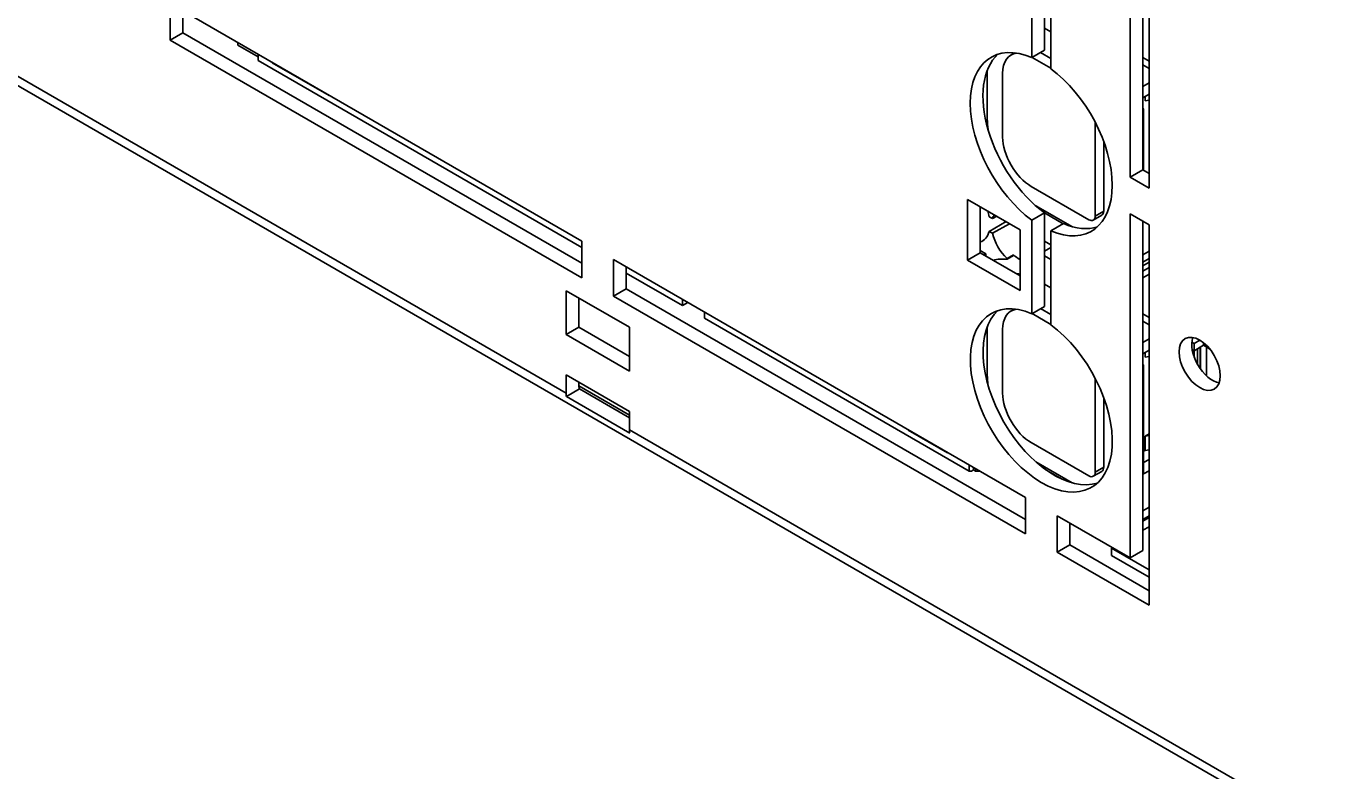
# Model space of a CAD drawing. Header units: millimetres. Extents: x -116965 to 323937, y 291661 to 566926.
# Drawn here: x -23876.9 to -23636.1, y 326051.8 to 326190.4 of the extents above; entities that cross this region are included whole.
import ezdxf

# ---------------------------------------------------------------- set-up
doc = ezdxf.new("R2010")
doc.units = ezdxf.units.MM
doc.layers.add('Visible Edges(Schneider)', color=7, linetype='Continuous', lineweight=35)
doc.layers.add('Visible Tangent Edges(Schneider)', color=7, linetype='Continuous', lineweight=35)

msp = doc.modelspace()

# ---------------------------------------------------------------- linework, layer by layer
at = {"layer": 'Visible Edges(Schneider)'}
for p, q in [((-23636.119907, 326039.399747), (-23934.476077, 326211.655762)), ((-23687.385148, 326203.234605), (-23687.385148, 326185.835328)), ((-23671.475246, 326162.204426), (-23671.475246, 326203.029255)), ((-23689.742171, 326184.4745), (-23689.742171, 326201.873778)), ((-23669.118223, 326201.668428), (-23669.118223, 326163.565254)), ((-23667.939712, 326200.988014), (-23667.939712, 326160.163185)), ((-23686.206637, 326199.832536), (-23686.206637, 326182.396522)), ((-23850.019708, 326187.719944), (-23850.019708, 326194.524083)), ((-23850.019708, 326194.524083), (-23773.416474, 326150.297184)), ((-23847.662686, 326193.163255), (-23847.662686, 326189.080772)), ((-23847.662686, 326189.080772), (-23850.019708, 326187.719944)), ((-23847.662686, 326189.080772), (-23773.416474, 326146.214702)), ((-23686.206637, 326189.24322), (-23687.385148, 326189.923636)), ((-23687.385148, 326189.922938), (-23686.206637, 326189.242524)), ((-23773.416474, 326143.493046), (-23850.019708, 326187.719944)), ((-23837.417144, 326186.767566), (-23833.639516, 326184.586552)), ((-23687.385148, 326185.835328), (-23689.742171, 326184.4745)), ((-23833.639778, 326183.910111), (-23833.639778, 326185.067125)), ((-23833.639516, 326183.910262), (-23833.639778, 326183.910111)), ((-23773.416474, 326149.140093), (-23833.639778, 326183.910111)), ((-23693.614648, 326184.955846), (-23692.947895, 326185.340796)), ((-23686.206637, 326182.472427), (-23689.70825, 326184.494084)), ((-23686.206637, 326184.309511), (-23688.117289, 326185.412626)), ((-23667.939712, 326183.772767), (-23669.118223, 326184.453167)), ((-23669.118223, 326183.09234), (-23667.939712, 326182.411939)), ((-23698.025845, 326182.112384), (-23698.025845, 326172.868504)), ((-23698.025845, 326173.068362), (-23698.025845, 326182.112384)), ((-23695.167949, 326181.522518), (-23695.167949, 326169.683353)), ((-23669.118223, 326179.079751), (-23667.939712, 326179.760165)), ((-23820.441743, 326177.385748), (-23820.441731, 326177.44723)), ((-23667.939712, 326177.650852), (-23669.118223, 326176.970439)), ((-23668.690221, 326177.217546), (-23668.690221, 326176.397004)), ((-23667.939712, 326176.513108), (-23668.690221, 326176.397004)), ((-23669.101337, 326174.193926), (-23669.118223, 326174.184177)), ((-23668.977246, 326174.824574), (-23668.977246, 326163.483861)), ((-23698.025845, 326172.868504), (-23698.024295, 326172.869399)), ((-23677.961662, 326154.986402), (-23677.961662, 326172.455419)), ((-23676.3707, 326155.904943), (-23676.3707, 326168.861758)), ((-23669.118223, 326163.565254), (-23671.475246, 326162.204426)), ((-23667.939712, 326160.163185), (-23671.475246, 326162.204426)), ((-23669.118223, 326163.565254), (-23667.939712, 326162.88484)), ((-23689.864648, 326160.497766), (-23679.140175, 326154.305989)), ((-23701.704061, 326146.793053), (-23701.704061, 326158.087923)), ((-23701.704061, 326158.087923), (-23691.922417, 326152.440488)), ((-23699.347038, 326156.727095), (-23699.347038, 326148.153881)), ((-23682.308638, 326153.039363), (-23688.539089, 326156.636516)), ((-23697.661498, 326154.865286), (-23697.049803, 326154.512119)), ((-23697.049805, 326154.512123), (-23696.266157, 326154.948346)), ((-23687.385148, 326155.58387), (-23689.742171, 326154.223043)), ((-23689.742171, 326136.823765), (-23689.742171, 326154.223043)), ((-23687.385148, 326155.58387), (-23687.385148, 326138.184593)), ((-23687.385148, 326155.568555), (-23683.894328, 326153.55355)), ((-23678.30684, 326154.22344), (-23676.715878, 326155.141982)), ((-23671.475246, 326091.441389), (-23671.475246, 326155.400288)), ((-23671.475246, 326155.400288), (-23667.939712, 326153.359047)), ((-23697.661497, 326152.14363), (-23694.534873, 326153.94879)), ((-23697.661497, 326152.14363), (-23697.049802, 326151.790467)), ((-23693.866083, 326153.562666), (-23697.049799, 326151.790467)), ((-23691.922417, 326152.440488), (-23691.922417, 326141.145619)), ((-23683.849615, 326153.579366), (-23686.206637, 326152.218538)), ((-23686.206637, 326152.218538), (-23686.206637, 326134.782523)), ((-23669.118223, 326154.03946), (-23669.118223, 326092.802217)), ((-23667.939712, 326153.359047), (-23667.939712, 326082.59601)), ((-23773.416474, 326150.297184), (-23773.416474, 326143.493046)), ((-23686.206637, 326149.612688), (-23687.385148, 326150.293102)), ((-23699.347038, 326148.153881), (-23701.704061, 326146.793053)), ((-23699.347038, 326148.558237), (-23698.291514, 326147.94883)), ((-23699.347038, 326148.153881), (-23691.922417, 326143.867274)), ((-23698.291514, 326147.94883), (-23698.641697, 326147.746652)), ((-23698.291514, 326147.544474), (-23698.291514, 326147.94883)), ((-23694.344119, 326147.103225), (-23694.343116, 326146.96446)), ((-23693.164572, 326147.644935), (-23694.343116, 326146.96446)), ((-23694.343111, 326147.102302), (-23693.164574, 326147.807563)), ((-23693.164572, 326147.644935), (-23693.16358, 326147.80668)), ((-23687.385148, 326147.571463), (-23686.206637, 326146.891062)), ((-23687.385134, 326148.438389), (-23686.206626, 326149.14412)), ((-23669.118223, 326147.781291), (-23667.939712, 326148.461705)), ((-23667.939712, 326147.099981), (-23669.118223, 326146.419568)), ((-23767.523917, 326140.090977), (-23767.523917, 326146.895115)), ((-23767.523917, 326146.895115), (-23690.920682, 326102.668217)), ((-23765.166894, 326145.534288), (-23765.166894, 326144.377576)), ((-23691.922417, 326141.145619), (-23701.704061, 326146.793053)), ((-23669.118223, 326145.739141), (-23667.939712, 326146.419555)), ((-23669.118223, 326144.726413), (-23667.939712, 326145.406827)), ((-23754.738555, 326138.356368), (-23765.167232, 326144.377381)), ((-23765.166894, 326144.377186), (-23765.166894, 326141.451805)), ((-23686.206637, 326141.61415), (-23687.385148, 326142.294566)), ((-23687.385148, 326142.293848), (-23686.206637, 326141.613434)), ((-23669.118223, 326143.492892), (-23667.939712, 326144.173306)), ((-23776.362752, 326132.946632), (-23776.362752, 326141.111598)), ((-23776.362752, 326141.111598), (-23764.577639, 326134.30746)), ((-23774.005729, 326139.75077), (-23774.005729, 326134.30746)), ((-23765.166894, 326141.451805), (-23767.523917, 326140.090977)), ((-23690.920682, 326095.864079), (-23767.523917, 326140.090977)), ((-23765.166894, 326141.451805), (-23690.920682, 326098.585734)), ((-23754.738555, 326138.356368), (-23754.738555, 326139.513483)), ((-23754.738555, 326138.356368), (-23753.736464, 326138.934926)), ((-23693.614648, 326137.326757), (-23692.981803, 326137.69213)), ((-23687.385148, 326138.184593), (-23689.742171, 326136.823765)), ((-23686.206637, 326136.680421), (-23688.098543, 326137.772714)), ((-23750.61381, 326137.132061), (-23750.613858, 326135.974867)), ((-23750.613416, 326135.975121), (-23750.613858, 326135.974867)), ((-23701.409974, 326107.567043), (-23750.613858, 326135.974867)), ((-23686.206637, 326134.843337), (-23689.689505, 326136.854172)), ((-23667.939712, 326136.143799), (-23669.118223, 326136.8242)), ((-23669.118223, 326135.463372), (-23667.939712, 326134.782972)), ((-23774.005729, 326134.30746), (-23776.362752, 326132.946632)), ((-23764.577639, 326126.142494), (-23776.362752, 326132.946632)), ((-23774.005729, 326134.30746), (-23764.577639, 326128.864149)), ((-23764.577639, 326134.30746), (-23764.577639, 326126.142494)), ((-23698.025845, 326125.439273), (-23698.025845, 326134.420482)), ((-23698.025845, 326134.420482), (-23698.025845, 326125.239537)), ((-23695.167949, 326133.893428), (-23695.167949, 326122.054263)), ((-23669.118223, 326131.450784), (-23667.939712, 326132.131197)), ((-23659.57289, 326131.313306), (-23659.96255, 326131.538273)), ((-23659.907254, 326130.14552), (-23659.572878, 326129.952472)), ((-23659.57289, 326131.313306), (-23658.511637, 326131.926021)), ((-23659.572878, 326129.952472), (-23659.57289, 326131.313306)), ((-23657.805111, 326130.973093), (-23659.572878, 326129.952472)), ((-23658.927912, 326130.324844), (-23658.927912, 326127.414885)), ((-23658.456996, 326130.596727), (-23658.456996, 326126.659016)), ((-23658.338656, 326126.491928), (-23658.338656, 326130.665051)), ((-23657.805115, 326131.442218), (-23657.805111, 326130.973093)), ((-23656.669669, 326130.317558), (-23657.805111, 326130.973093)), ((-23657.278485, 326125.28502), (-23657.278485, 326130.669051)), ((-23657.278461, 326130.669037), (-23657.278465, 326130.389368)), ((-23657.278465, 326130.389368), (-23657.278465, 326125.285002)), ((-23667.939712, 326130.021885), (-23669.118223, 326129.341471)), ((-23668.690221, 326129.588578), (-23668.690221, 326128.767914)), ((-23667.939712, 326128.884018), (-23668.690221, 326128.767914)), ((-23659.517167, 326129.984637), (-23659.517167, 326128.687897)), ((-23776.362752, 326122.060011), (-23776.362752, 326125.46208)), ((-23776.362752, 326125.46208), (-23764.577639, 326118.657942)), ((-23669.101337, 326126.564836), (-23669.118223, 326126.555087)), ((-23668.977246, 326127.195484), (-23668.977246, 326107.148965)), ((-23774.005729, 326124.101253), (-23774.005729, 326123.420839)), ((-23698.025845, 326125.239537), (-23698.024297, 326125.240433)), ((-23677.961662, 326107.357312), (-23677.961662, 326124.849233)), ((-23773.847839, 326122.831583), (-23776.313301, 326121.408147)), ((-23764.528188, 326114.604009), (-23776.313301, 326121.408147)), ((-23773.847839, 326122.831583), (-23764.577639, 326117.479431)), ((-23676.3707, 326108.275853), (-23676.3707, 326121.263966)), ((-23764.577639, 326118.657942), (-23764.577639, 326115.255873)), ((-23667.939712, 326114.504282), (-23668.690221, 326114.070976)), ((-23668.690221, 326114.070976), (-23667.939712, 326114.18708)), ((-23668.690221, 326114.070976), (-23668.690221, 326111.417363)), ((-23705.419041, 326110.974512), (-23705.419028, 326111.038841)), ((-23689.864648, 326112.868677), (-23679.140175, 326106.6769)), ((-23668.977246, 326111.251649), (-23668.690221, 326111.417363)), ((-23667.939712, 326111.533468), (-23668.690221, 326111.417363)), ((-23701.40987, 326108.724153), (-23701.409974, 326107.567043)), ((-23682.258208, 326105.381158), (-23688.539089, 326109.007426)), ((-23668.977246, 326109.146839), (-23667.939712, 326109.74586)), ((-23700.943556, 326107.565803), (-23700.589611, 326107.770154)), ((-23700.589611, 326107.770154), (-23700.589611, 326108.250576)), ((-23700.589611, 326107.770154), (-23700.235666, 326107.565803)), ((-23700.235666, 326108.046225), (-23700.235666, 326107.565803)), ((-23699.40355, 326107.565803), (-23700.235666, 326107.565803)), ((-23687.128846, 326107.791643), (-23684.103178, 326106.045137)), ((-23684.847481, 326106.476008), (-23684.848553, 326106.47539)), ((-23678.30684, 326106.59435), (-23676.715878, 326107.512892)), ((-23667.939712, 326107.636537), (-23668.991342, 326107.029378)), ((-23690.920682, 326102.668217), (-23690.920682, 326095.864079)), ((-23685.028126, 326092.46201), (-23685.028126, 326099.266148)), ((-23685.028126, 326099.266148), (-23671.475246, 326091.441389)), ((-23669.118223, 326100.152426), (-23667.939712, 326100.83284)), ((-23669.118223, 326098.227484), (-23667.939712, 326098.907897)), ((-23682.671103, 326097.905321), (-23682.671103, 326093.822838)), ((-23669.118223, 326096.543882), (-23667.939712, 326097.224295)), ((-23682.671103, 326093.822838), (-23685.028126, 326092.46201)), ((-23667.939712, 326082.59601), (-23685.028126, 326092.46201)), ((-23682.671103, 326093.822838), (-23667.939712, 326085.317665)), ((-23674.89314, 326093.209732), (-23674.715623, 326093.312222)), ((-23667.939712, 326089.195246), (-23674.89314, 326093.209732)), ((-23674.89314, 326093.209732), (-23674.893129, 326091.848897)), ((-23667.939712, 326087.834418), (-23674.893129, 326091.848897)), ((-23669.118223, 326092.802217), (-23671.475246, 326091.441389))]:
    msp.add_line(p, q, dxfattribs=at)
at = {"layer": 'Visible Edges(Schneider)', "flags": 128}
for points in [[(-23669.01144, 326174.957475), (-23669.01448, 326174.963507), (-23669.017641, 326174.969527), (-23669.020926, 326174.975544), (-23669.024326, 326174.981549), (-23669.027849, 326174.987548), (-23669.031493, 326174.993536), (-23669.035256, 326174.999511), (-23669.03915, 326175.00548), (-23669.04316, 326175.011442), (-23669.047296, 326175.017389), (-23669.051555, 326175.023327), (-23669.055944, 326175.029254), (-23669.060451, 326175.035169), (-23669.065093, 326175.041074), (-23669.06985, 326175.046964), (-23669.074744, 326175.052846), (-23669.07976, 326175.058711), (-23669.084902, 326175.064561), (-23669.090162, 326175.070388), (-23669.095548, 326175.076197), (-23669.101047, 326175.08198), (-23669.106669, 326175.087741), (-23669.112407, 326175.093474), (-23669.118262, 326175.099177)], [(-23669.118257, 326174.710909), (-23669.113652, 326174.711167), (-23669.109038, 326174.711449), (-23669.104419, 326174.711757), (-23669.099794, 326174.712095), (-23669.095169, 326174.712455), (-23669.090524, 326174.712836), (-23669.085885, 326174.713246), (-23669.081235, 326174.713683), (-23669.076579, 326174.714142), (-23669.071915, 326174.714629), (-23669.067248, 326174.715136), (-23669.062575, 326174.715673), (-23669.057891, 326174.716233), (-23669.053199, 326174.716817), (-23669.048509, 326174.717429), (-23669.043809, 326174.718066), (-23669.039097, 326174.718726), (-23669.034382, 326174.719411), (-23669.029661, 326174.720125), (-23669.024932, 326174.72086), (-23669.020198, 326174.72162), (-23669.015458, 326174.722407), (-23669.010709, 326174.723218), (-23669.00595, 326174.724055)], [(-23669.101339, 326174.193928), (-23669.102033, 326173.999835), (-23669.10273, 326173.807004), (-23669.10343, 326173.615433), (-23669.104132, 326173.425129), (-23669.104832, 326173.236091), (-23669.105531, 326173.048329), (-23669.106237, 326172.861846), (-23669.106939, 326172.676642), (-23669.107639, 326172.492721), (-23669.108338, 326172.310088), (-23669.109044, 326172.12875), (-23669.109752, 326171.948702), (-23669.110451, 326171.769927), (-23669.111156, 326171.592417), (-23669.111859, 326171.416159), (-23669.112567, 326171.241142), (-23669.113272, 326171.067354), (-23669.113978, 326170.894779), (-23669.114686, 326170.723416), (-23669.115388, 326170.553241), (-23669.116099, 326170.384251), (-23669.116804, 326170.21643), (-23669.117515, 326170.049776), (-23669.118223, 326169.884276)], [(-23669.101339, 326174.193928), (-23669.09534, 326174.213471), (-23669.089586, 326174.233249), (-23669.084062, 326174.253257), (-23669.078762, 326174.27348), (-23669.073671, 326174.293911), (-23669.068774, 326174.314541), (-23669.064067, 326174.335368), (-23669.059541, 326174.356378), (-23669.055183, 326174.377569), (-23669.050985, 326174.39895), (-23669.046942, 326174.420531), (-23669.043044, 326174.442329), (-23669.039288, 326174.464357), (-23669.035669, 326174.486627), (-23669.032176, 326174.509152), (-23669.02881, 326174.531944), (-23669.025553, 326174.555017), (-23669.022418, 326174.578364), (-23669.019392, 326174.601986), (-23669.016481, 326174.625878), (-23669.013682, 326174.650036), (-23669.010996, 326174.674454), (-23669.008419, 326174.69913), (-23669.00595, 326174.724055)], [(-23669.00595, 326174.724055), (-23669.001488, 326174.731031), (-23668.99738, 326174.738276), (-23668.99364, 326174.745798), (-23668.990271, 326174.753593), (-23668.987276, 326174.761652), (-23668.984657, 326174.769974), (-23668.982429, 326174.778561), (-23668.980588, 326174.787404), (-23668.979139, 326174.796501), (-23668.978102, 326174.80585), (-23668.977472, 326174.815428), (-23668.977276, 326174.825239), (-23668.977506, 326174.835261), (-23668.978183, 326174.845496), (-23668.979316, 326174.855928), (-23668.980903, 326174.866549), (-23668.982971, 326174.87735), (-23668.985514, 326174.888324), (-23668.988557, 326174.899467), (-23668.992092, 326174.910768), (-23668.996143, 326174.922227), (-23669.000709, 326174.933834), (-23669.005809, 326174.945588), (-23669.01144, 326174.957475)], [(-23692.567822, 326144.239896), (-23692.541393, 326144.23901), (-23692.514925, 326144.238011), (-23692.488412, 326144.236888), (-23692.461854, 326144.235649), (-23692.435251, 326144.234292), (-23692.408614, 326144.232819), (-23692.381926, 326144.23122), (-23692.355205, 326144.229517), (-23692.328439, 326144.227683), (-23692.301639, 326144.225747), (-23692.274795, 326144.22368), (-23692.247911, 326144.2215), (-23692.220987, 326144.219206), (-23692.19403, 326144.216789), (-23692.167028, 326144.214261), (-23692.139998, 326144.211614), (-23692.112923, 326144.208849), (-23692.085814, 326144.205968), (-23692.058671, 326144.20297), (-23692.031489, 326144.199859), (-23692.004274, 326144.196624), (-23691.977024, 326144.193279), (-23691.949736, 326144.189814), (-23691.922419, 326144.186235)], [(-23691.922419, 326144.131391), (-23691.944807, 326144.134038), (-23691.967179, 326144.136618), (-23691.989522, 326144.13911), (-23692.011843, 326144.14153), (-23692.034147, 326144.143876), (-23692.056423, 326144.14614), (-23692.078677, 326144.148327), (-23692.100902, 326144.150439), (-23692.123111, 326144.152477), (-23692.145291, 326144.154433), (-23692.167449, 326144.156312), (-23692.189579, 326144.158116), (-23692.211687, 326144.159842), (-23692.233772, 326144.16149), (-23692.255829, 326144.163057), (-23692.277863, 326144.164553), (-23692.299869, 326144.165967), (-23692.321853, 326144.16731), (-23692.343809, 326144.168573), (-23692.365736, 326144.169754), (-23692.387641, 326144.170863), (-23692.409518, 326144.171892), (-23692.431373, 326144.172842), (-23692.453194, 326144.173715)], [(-23669.01144, 326127.328385), (-23669.01448, 326127.334416), (-23669.017641, 326127.340436), (-23669.020926, 326127.346456), (-23669.024326, 326127.352455), (-23669.027849, 326127.358454), (-23669.031493, 326127.364442), (-23669.035256, 326127.37042), (-23669.03915, 326127.376393), (-23669.04316, 326127.382352), (-23669.047296, 326127.388302), (-23669.051555, 326127.394239), (-23669.055944, 326127.400167), (-23669.060451, 326127.406078), (-23669.065093, 326127.411983), (-23669.06985, 326127.417874), (-23669.074744, 326127.423756), (-23669.07976, 326127.42962), (-23669.084902, 326127.43547), (-23669.090162, 326127.441297), (-23669.095548, 326127.44711), (-23669.101047, 326127.45289), (-23669.106669, 326127.45865), (-23669.112407, 326127.464383), (-23669.118262, 326127.470087)], [(-23669.118257, 326127.081818), (-23669.113652, 326127.082076), (-23669.109038, 326127.082359), (-23669.104419, 326127.08267), (-23669.099794, 326127.083004), (-23669.095169, 326127.083364), (-23669.090524, 326127.083749), (-23669.085885, 326127.084156), (-23669.081235, 326127.084589), (-23669.076579, 326127.085051), (-23669.071915, 326127.085538), (-23669.067248, 326127.086046), (-23669.062575, 326127.086583), (-23669.057891, 326127.087146), (-23669.053199, 326127.087727), (-23669.048509, 326127.088338), (-23669.043809, 326127.088976), (-23669.039097, 326127.089633), (-23669.034382, 326127.090324), (-23669.029661, 326127.091031), (-23669.024932, 326127.091769), (-23669.020198, 326127.09253), (-23669.015458, 326127.09332), (-23669.010709, 326127.094128), (-23669.00595, 326127.094968)], [(-23669.101339, 326126.564834), (-23669.102033, 326126.370745), (-23669.10273, 326126.177913), (-23669.10343, 326125.986339), (-23669.104132, 326125.796035), (-23669.104832, 326125.607004), (-23669.105531, 326125.419239), (-23669.106237, 326125.232755), (-23669.106939, 326125.047551), (-23669.107639, 326124.863634), (-23669.108338, 326124.681001), (-23669.109044, 326124.499663), (-23669.109752, 326124.319615), (-23669.110451, 326124.140837), (-23669.111156, 326123.963327), (-23669.111859, 326123.787065), (-23669.112567, 326123.612052), (-23669.113272, 326123.43826), (-23669.113978, 326123.265689), (-23669.114686, 326123.094323), (-23669.115388, 326122.924147), (-23669.116099, 326122.755161), (-23669.116804, 326122.587339), (-23669.117515, 326122.420682), (-23669.118223, 326122.255182)], [(-23669.101339, 326126.564834), (-23669.09534, 326126.584383), (-23669.089586, 326126.604162), (-23669.084062, 326126.624164), (-23669.078762, 326126.644386), (-23669.073671, 326126.66482), (-23669.068774, 326126.685453), (-23669.064067, 326126.706281), (-23669.059541, 326126.727284), (-23669.055183, 326126.748475), (-23669.050985, 326126.76986), (-23669.046942, 326126.79144), (-23669.043044, 326126.813241), (-23669.039288, 326126.835267), (-23669.035669, 326126.857537), (-23669.032176, 326126.880064), (-23669.02881, 326126.902857), (-23669.025553, 326126.92593), (-23669.022418, 326126.949277), (-23669.019392, 326126.972898), (-23669.016481, 326126.996791), (-23669.013682, 326127.020949), (-23669.010996, 326127.045367), (-23669.008419, 326127.070039), (-23669.00595, 326127.094968)], [(-23669.00595, 326127.094968), (-23669.001488, 326127.101937), (-23668.99738, 326127.109189), (-23668.99364, 326127.116708), (-23668.990271, 326127.124499), (-23668.987276, 326127.132562), (-23668.984657, 326127.140887), (-23668.982429, 326127.149467), (-23668.980588, 326127.158316), (-23668.979138, 326127.167414), (-23668.978102, 326127.17676), (-23668.977472, 326127.186337), (-23668.977276, 326127.196145), (-23668.977506, 326127.206174), (-23668.978183, 326127.216405), (-23668.979316, 326127.226841), (-23668.980903, 326127.237462), (-23668.982971, 326127.248259), (-23668.985514, 326127.259237), (-23668.988557, 326127.270374), (-23668.992092, 326127.281674), (-23668.996143, 326127.293137), (-23669.000709, 326127.304744), (-23669.005809, 326127.316497), (-23669.01144, 326127.328385)], [(-23701.409972, 326107.567042), (-23701.390711, 326107.566937), (-23701.371436, 326107.566813), (-23701.352147, 326107.566679), (-23701.332844, 326107.566539), (-23701.313526, 326107.566401), (-23701.294187, 326107.56627), (-23701.27483, 326107.566155), (-23701.255448, 326107.566054), (-23701.236035, 326107.565978), (-23701.2166, 326107.565921), (-23701.197153, 326107.565884), (-23701.177681, 326107.565861), (-23701.158198, 326107.565845), (-23701.138707, 326107.56584), (-23701.119204, 326107.565835), (-23701.099704, 326107.565835), (-23701.080199, 326107.565832), (-23701.06069, 326107.565824), (-23701.041182, 326107.565816), (-23701.021671, 326107.565809), (-23701.002151, 326107.565801), (-23700.982626, 326107.565796), (-23700.963098, 326107.565799), (-23700.943556, 326107.565804)], [(-23668.993963, 326107.018184), (-23668.999237, 326107.013913), (-23669.0045, 326107.009628), (-23669.009754, 326107.005336), (-23669.015003, 326107.001027), (-23669.020246, 326106.996709), (-23669.025475, 326106.992373), (-23669.030698, 326106.988027), (-23669.035907, 326106.983669), (-23669.041117, 326106.979305), (-23669.046315, 326106.974922), (-23669.051502, 326106.970526), (-23669.056686, 326106.966118), (-23669.061859, 326106.961698), (-23669.067026, 326106.957267), (-23669.072179, 326106.952819), (-23669.077332, 326106.948371), (-23669.082474, 326106.943897), (-23669.08761, 326106.93942), (-23669.092735, 326106.934923), (-23669.097852, 326106.930411), (-23669.102966, 326106.925889), (-23669.108071, 326106.921358), (-23669.113165, 326106.916814), (-23669.118254, 326106.912254)], [(-23668.993963, 326107.018184), (-23668.996683, 326107.04072), (-23668.999597, 326107.062618), (-23669.002713, 326107.083875), (-23669.006023, 326107.10448), (-23669.009538, 326107.124442), (-23669.013255, 326107.143767), (-23669.017169, 326107.162454), (-23669.021285, 326107.180498), (-23669.02561, 326107.197922), (-23669.030145, 326107.214719), (-23669.034885, 326107.230885), (-23669.039844, 326107.246424), (-23669.04502, 326107.261339), (-23669.05042, 326107.275618), (-23669.056048, 326107.289253), (-23669.061915, 326107.302256), (-23669.068018, 326107.314605), (-23669.074374, 326107.326295), (-23669.080982, 326107.337313), (-23669.087858, 326107.347651), (-23669.095014, 326107.357289), (-23669.102452, 326107.366213), (-23669.11019, 326107.374399), (-23669.118229, 326107.38182)], [(-23668.977292, 326107.148957), (-23668.977315, 326107.143506), (-23668.977405, 326107.138062), (-23668.977557, 326107.132615), (-23668.977767, 326107.127172), (-23668.97804, 326107.121726), (-23668.978377, 326107.116288), (-23668.978768, 326107.110846), (-23668.979223, 326107.105405), (-23668.979734, 326107.099964), (-23668.980305, 326107.094528), (-23668.980934, 326107.089084), (-23668.981611, 326107.083644), (-23668.982353, 326107.0782), (-23668.983145, 326107.072759), (-23668.983997, 326107.067316), (-23668.984896, 326107.061866), (-23668.985851, 326107.056415), (-23668.98686, 326107.050966), (-23668.987916, 326107.045509), (-23668.989029, 326107.040052), (-23668.990189, 326107.034593), (-23668.9914, 326107.029131), (-23668.992656, 326107.023662), (-23668.993963, 326107.018184)]]:
    msp.add_lwpolyline(points, dxfattribs=at)
at = {"layer": 'Visible Edges(Schneider)'}
for centre, major_axis, ratio, start_param, end_param in [((-23840.474746, 326188.32815), (2.165682, -3.751072), 0.5773502692, 0.8433186035, 0.9803643096), ((-23687.974404, 326168.328151), (-9.346544, 16.188688), 0.5773502692, 5.6319283481, 8.505238593), ((-23829.28256, 326184.520602), (1.25, 2.165064), 0.5773502694, 2.3214574182, 2.3521050967), ((-23685.617382, 326169.688978), (-9.346544, 16.188688), 0.5773502692, 0.1264271312, 2.2220532858), ((-23689.864648, 326178.460656), (-3.75, 6.495191), 0.5773502692, 6.0309967264, 7.068583471), ((-23687.974404, 326168.328151), (9.324249, -16.150074), 0.5773502692, 5.6322510229, 8.5049159183), ((-23818.675958, 326178.396878), (-1.25, -2.165064), 0.5773502694, 5.4630500738, 5.4936978145), ((-23688.538829, 326167.591028), (6.708333, -11.619174), 0.5773502692, 3.9269905695, 4.1024187095), ((-23688.362053, 326167.289112), (-6.833333, 11.835681), 0.5773502692, 0.7853982357, 0.9262683105), ((-23689.864648, 326166.621491), (3.75, -6.495191), 0.5773502692, 3.9269908174, 5.4977871442), ((-23688.538829, 326167.591028), (6.708333, -11.619174), 0.5773502692, 5.4371390207, 5.497759825), ((-23702.225862, 326156.139695), (3.333333, -5.773503), 0.5773502692, 1.0380778956, 1.2114267321), ((-23693.164541, 326150.908138), (-2.870901, 4.972546), 0.5773502692, 0.2849445913, 0.4908912332), ((-23679.140173, 326155.666816), (0.833333, -1.443376), 0.5773502692, 5.4977853114, 7.0685834636), ((-23677.549212, 326156.585358), (0.833333, -1.443376), 0.5773502692, 0, 0.7853975429), ((-23702.225862, 326156.139695), (3.333333, -5.773503), 0.5773502692, 6.1547198201, 6.8159037565), ((-23693.164541, 326150.908138), (-2.870901, 4.972546), 0.5773502692, 1.0799060248, 2.0614121459), ((-23685.617382, 326169.688978), (9.324249, -16.150074), 0.5773502692, 5.6322510229, 6.1564542634), ((-23689.5406, 326131.023034), (-8.75, 15.155445), 0.5773502692, 5.8963582602, 6.1368256747), ((-23688.361942, 326131.703102), (-8.750201, 15.155794), 0.5773502692, 5.8963574888, 5.8963632716), ((-23691.985995, 326151.588572), (-2.856352, 4.947347), 0.5773502692, 2.0603786122, 2.356202922), ((-23691.985995, 326151.588572), (-2.856352, 4.947347), 0.5773502692, 2.356202922, 2.3719341297), ((-23687.974404, 326120.699183), (9.333333, -16.165808), 0.5773502692, 2.4905267046, 8.505047583), ((-23685.617382, 326122.060011), (-9.333333, 16.165808), 0.5773502692, 0.126607035, 3.0149856186), ((-23689.864648, 326130.831566), (-3.75, 6.495191), 0.5773502692, 6.0500791116, 7.068583471), ((-23656.154599, 326128.864149), (2.708333, -4.690971), 0.5773502692, 3.5917893435, 5.8329886172), ((-23664.197484, 326133.604918), (3.75, -6.495191), 0.5773502692, 0.6725565151, 0.7523936713), ((-23688.538829, 326119.961939), (6.708333, -11.619174), 0.5773502692, 3.9269905695, 4.092884427), ((-23772.827218, 326124.101253), (-0.833333, -1.443376), 0.5773502692, 5.4977871438, 6.0213859194), ((-23688.362053, 326119.660144), (-6.833333, 11.835681), 0.5773502692, 0.7853982357, 0.9178811362), ((-23772.827218, 326124.101253), (2.5, 4.330127), 0.5773502692, 2.3561944902, 2.5236425694), ((-23689.864648, 326118.992401), (3.75, -6.495191), 0.5773502692, 3.9269908174, 5.4977871442), ((-23761.042105, 326117.297114), (-2.5, -4.330127), 0.5773502692, 5.4977871438, 5.665235223), ((-23710.960025, 326116.207055), (1.25, 2.165064), 0.5773502694, 2.3214574406, 2.3534969574), ((-23703.653255, 326111.988489), (-1.25, -2.165064), 0.5773502694, 5.4630500955, 5.4950896384), ((-23688.538829, 326119.961939), (6.708333, -11.619174), 0.5773502692, 5.4467054794, 5.497759825), ((-23679.140173, 326108.037726), (0.833333, -1.443376), 0.5773502692, 5.4977853114, 7.0685834636), ((-23677.549212, 326108.956268), (0.833333, -1.443376), 0.5773502692, 0, 0.7853975429)]:
    msp.add_ellipse(centre, major_axis=major_axis, ratio=ratio, start_param=start_param, end_param=end_param, dxfattribs=at)
msp.add_ellipse((-23658.511622, 326127.503322), major_axis=(2.708333, -4.690971), ratio=0.5773502692, dxfattribs=at)
at = {"layer": 'Visible Tangent Edges(Schneider)'}
for p, q in [((-23933.01161, 326212.501272), (-23776.362752, 326122.060011)), ((-23831.048346, 326183.506625), (-23820.441744, 326177.3829)), ((-23688.230643, 326156.236167), (-23688.036184, 326156.346164)), ((-23676.3707, 326155.904943), (-23677.961662, 326154.986402)), ((-23774.005729, 326123.420839), (-23764.577639, 326117.977528)), ((-23764.577639, 326115.255873), (-23636.119907, 326041.090767)), ((-23712.725811, 326115.193078), (-23705.421009, 326110.975648)), ((-23688.215188, 326108.616691), (-23688.037621, 326108.717904)), ((-23676.3707, 326108.275853), (-23677.961662, 326107.357312)), ((-23667.939712, 326099.245972), (-23669.118223, 326098.565557))]:
    msp.add_line(p, q, dxfattribs=at)

doc.saveas('drawing.dxf')
